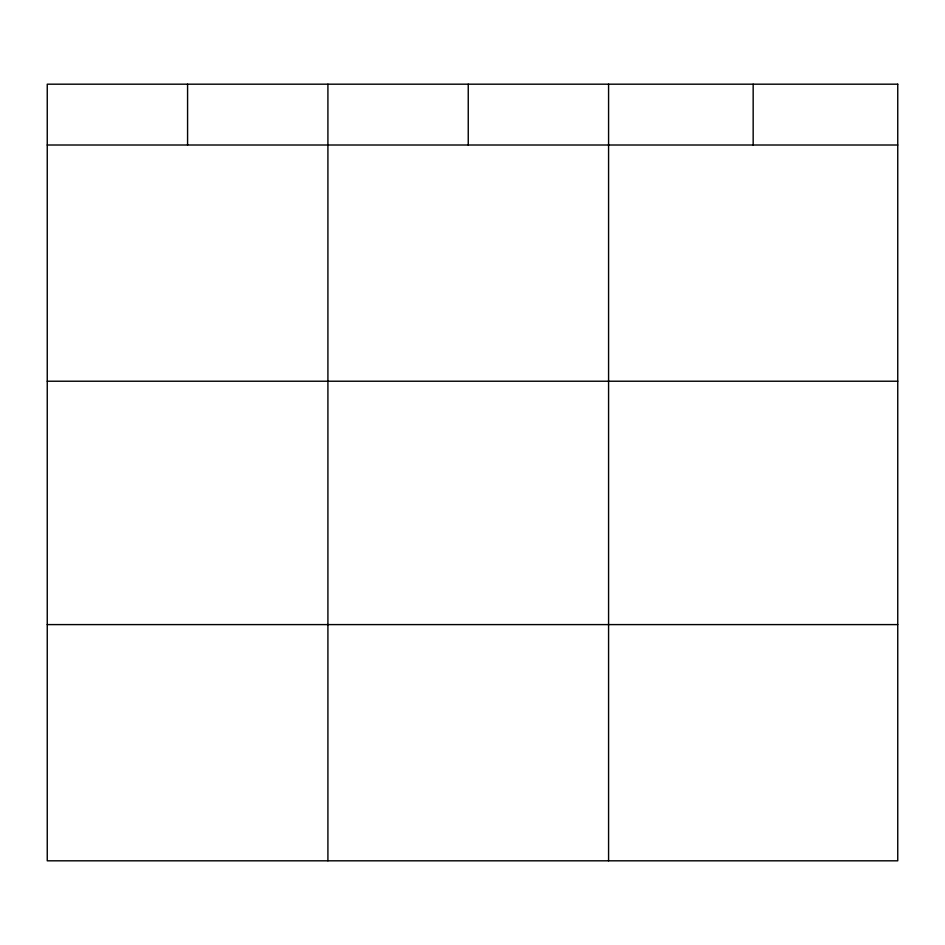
<?xml version="1.0" encoding="UTF-8"?>
<svg xmlns="http://www.w3.org/2000/svg" width="945" height="945" viewBox="0 0 945 945"><rect width="100%" height="100%" fill="white"/><g stroke="black" fill="none" stroke-linecap="round" stroke-linejoin="round"><path stroke-width="1.42" d="M47.25 145.01L897.75 145.01M47.25 381.225L897.75 381.225M47.25 624.598L897.75 624.598M753.165 84.188L753.165 145.01M608.58 84.188L608.58 860.812M468.247 84.188L468.247 145.01M327.915 84.188L327.915 860.812M187.583 84.188L187.583 145.01M897.75 84.188L47.25 84.188L47.25 860.812L897.75 860.812L897.75 84.188"/></g></svg>
